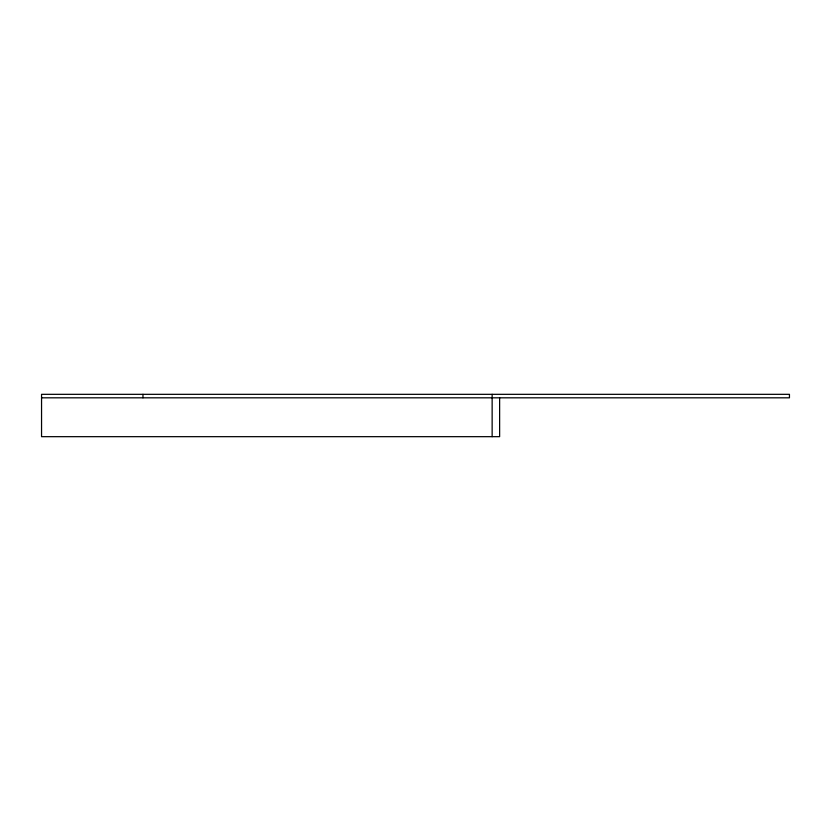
<?xml version="1.0" encoding="UTF-8"?>
<svg xmlns="http://www.w3.org/2000/svg" width="831" height="831" viewBox="0 0 831 831"><rect width="100%" height="100%" fill="white"/><g stroke="black" fill="none" stroke-linecap="round" stroke-linejoin="round"><path stroke-width="1.25" d="M492.139 436.67L492.139 394.33M41.55 397.82L789.45 397.82L789.45 394.33L41.55 394.33L41.55 436.67L499.628 436.67L499.628 397.82M142.963 394.33L142.963 397.82"/></g></svg>
